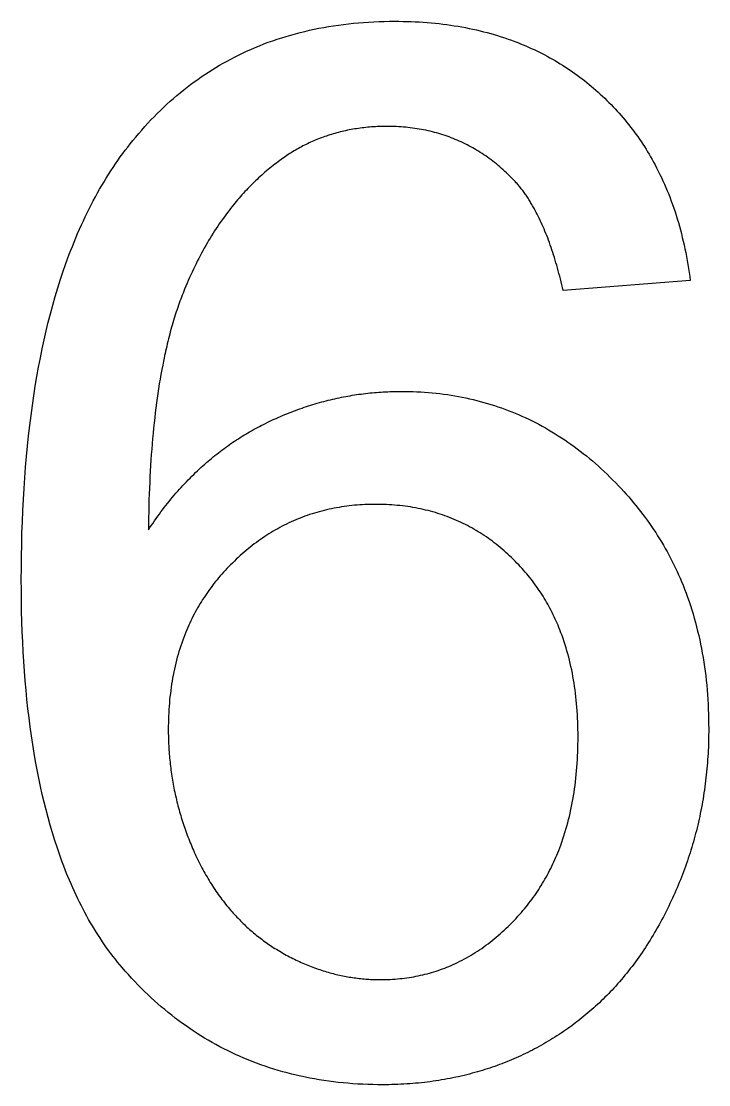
# Model space of a CAD drawing. Extents: x -115 to 95, y -60 to 60.
# Drawn here: x 10.097 to 12.078, y -1.551 to 1.512 of the extents above; entities that cross this region are included whole.
import ezdxf

# ---------------------------------------------------------------- set-up
doc = ezdxf.new("R2010")
doc.units = 0
doc.layers.add('ENGRAVE', color=5, linetype='Continuous')

msp = doc.modelspace()

# ---------------------------------------------------------------- linework, layer by layer
at = {"layer": 'ENGRAVE', "color": 5}
for points in [[(10.4185, 1.1685), (10.4271, 1.1787), (10.4357, 1.1888), (10.4443, 1.1989), (10.4531, 1.2087), (10.4619, 1.2185), (10.4708, 1.228), (10.4799, 1.2373), (10.489, 1.2465), (10.4983, 1.2555), (10.5076, 1.2644), (10.517, 1.2732), (10.5264, 1.2818), (10.536, 1.2902), (10.5457, 1.2984), (10.5554, 1.3065), (10.5652, 1.3145), (10.5752, 1.3223), (10.5852, 1.3299), (10.5953, 1.3374), (10.6055, 1.3447), (10.6158, 1.3519), (10.6261, 1.3589), (10.6366, 1.3658), (10.6471, 1.3725), (10.6578, 1.379), (10.6686, 1.3854), (10.6794, 1.3916), (10.6902, 1.3977), (10.7011, 1.4035), (10.712, 1.4092), (10.7232, 1.4148), (10.7347, 1.4204), (10.7466, 1.4259), (10.7588, 1.4314), (10.7713, 1.4368), (10.7839, 1.4419), (10.7965, 1.4469), (10.8091, 1.4517), (10.8219, 1.4562), (10.8347, 1.4606), (10.8476, 1.4648), (10.8607, 1.4688), (10.8738, 1.4727), (10.8871, 1.4764), (10.9005, 1.4799), (10.9139, 1.4832), (10.9275, 1.4863), (10.9412, 1.4893), (10.9549, 1.4921), (10.9688, 1.4947), (10.9828, 1.4971), (10.9968, 1.4994), (11.011, 1.5014), (11.0253, 1.5033), (11.0397, 1.505), (11.0541, 1.5065), (11.0687, 1.5079), (11.0834, 1.5091), (11.0982, 1.5101), (11.1131, 1.5108), (11.1281, 1.5114), (11.1432, 1.5118), (11.1584, 1.5121), (11.1736, 1.5123)], [(11.1736, 1.5123), (11.1855, 1.5121), (11.1973, 1.512), (11.2092, 1.5117), (11.2209, 1.5114), (11.2326, 1.5109), (11.2441, 1.5103), (11.2556, 1.5095), (11.267, 1.5086), (11.2784, 1.5077), (11.2897, 1.5066), (11.3009, 1.5054), (11.312, 1.5041), (11.323, 1.5027), (11.334, 1.5012), (11.3449, 1.4995), (11.3558, 1.4977), (11.3665, 1.4959), (11.3772, 1.4939), (11.3878, 1.4918), (11.3983, 1.4896), (11.4088, 1.4872), (11.4192, 1.4848), (11.4295, 1.4822), (11.4398, 1.4796), (11.4499, 1.4768), (11.4599, 1.4739), (11.4699, 1.4709), (11.48, 1.4678), (11.4901, 1.4644), (11.5001, 1.461), (11.5098, 1.4575), (11.519, 1.4541), (11.5276, 1.4509), (11.5357, 1.4476), (11.5435, 1.4444), (11.5512, 1.4412), (11.559, 1.4378), (11.5669, 1.4342), (11.5747, 1.4306), (11.5825, 1.4269), (11.5903, 1.4231), (11.5979, 1.4192), (11.6055, 1.4153), (11.613, 1.4113), (11.6205, 1.4072), (11.6279, 1.403), (11.6353, 1.3988), (11.6427, 1.3944), (11.6499, 1.39), (11.6572, 1.3855), (11.6643, 1.3809), (11.6715, 1.3762), (11.6785, 1.3715), (11.6855, 1.3666), (11.6925, 1.3617), (11.6994, 1.3567), (11.7063, 1.3516), (11.7131, 1.3465), (11.7198, 1.3412), (11.7265, 1.3359), (11.7331, 1.3305), (11.7397, 1.3249), (11.7462, 1.3194), (11.7527, 1.3138)], [(11.7527, 1.3138), (11.7592, 1.308), (11.7656, 1.3022), (11.772, 1.2963), (11.7783, 1.2904), (11.7845, 1.2844), (11.7906, 1.2784), (11.7967, 1.2722), (11.8027, 1.266), (11.8086, 1.2598), (11.8144, 1.2535), (11.8201, 1.2471), (11.8258, 1.2406), (11.8314, 1.2341), (11.8369, 1.2276), (11.8424, 1.2209), (11.8478, 1.2142), (11.8531, 1.2075), (11.8583, 1.2007), (11.8634, 1.1938), (11.8685, 1.1868), (11.8735, 1.1799), (11.8784, 1.1728), (11.8832, 1.1657), (11.888, 1.1584), (11.8927, 1.1511), (11.8974, 1.1438), (11.9019, 1.1364), (11.9063, 1.129), (11.9106, 1.1218), (11.9148, 1.1144), (11.9191, 1.1067), (11.9234, 1.0986), (11.928, 1.0899), (11.9326, 1.0808), (11.9373, 1.0713), (11.9419, 1.0618), (11.9463, 1.0522), (11.9506, 1.0427), (11.9547, 1.0332), (11.9587, 1.0236), (11.9627, 1.0138), (11.9665, 1.004), (11.9702, 0.994), (11.9739, 0.984), (11.9774, 0.9738), (11.9809, 0.9636), (11.9842, 0.9534), (11.9874, 0.943), (11.9905, 0.9325), (11.9935, 0.922), (11.9964, 0.9114), (11.9993, 0.9006), (12.002, 0.8898), (12.0046, 0.8789), (12.0071, 0.868), (12.0095, 0.8569), (12.0118, 0.8458), (12.014, 0.8346), (12.016, 0.8232), (12.018, 0.8118), (12.0198, 0.8003), (12.0216, 0.7887), (12.0233, 0.777), (12.0249, 0.7653)], [(11.1511, 1.2094), (11.1454, 1.2094), (11.1398, 1.2093), (11.1342, 1.2092), (11.1286, 1.209), (11.123, 1.2088), (11.1175, 1.2085), (11.1119, 1.2082), (11.1064, 1.2078), (11.101, 1.2073), (11.0955, 1.2069), (11.0901, 1.2063), (11.0846, 1.2057), (11.0793, 1.2051), (11.0739, 1.2044), (11.0685, 1.2037), (11.0632, 1.2029), (11.0579, 1.202), (11.0526, 1.2012), (11.0474, 1.2002), (11.0421, 1.1992), (11.0369, 1.1982), (11.0317, 1.1971), (11.0266, 1.1959), (11.0214, 1.1947), (11.0163, 1.1935), (11.0112, 1.1922), (11.0061, 1.1908), (11.001, 1.1894), (10.996, 1.188), (10.9909, 1.1864), (10.9859, 1.1849), (10.981, 1.1833), (10.9763, 1.1817), (10.9717, 1.1801), (10.9671, 1.1785), (10.9626, 1.1768), (10.958, 1.1751), (10.9535, 1.1733), (10.9489, 1.1715), (10.9444, 1.1696), (10.9399, 1.1677), (10.9354, 1.1657), (10.931, 1.1637), (10.9266, 1.1617), (10.9222, 1.1596), (10.9178, 1.1574), (10.9134, 1.1552), (10.909, 1.153), (10.9047, 1.1507), (10.9004, 1.1484), (10.8961, 1.146), (10.8918, 1.1436), (10.8876, 1.1412), (10.8833, 1.1387), (10.8791, 1.1361), (10.8749, 1.1335), (10.8708, 1.1309), (10.8666, 1.1282), (10.8625, 1.1255), (10.8584, 1.1227), (10.8543, 1.1199), (10.8502, 1.117), (10.8461, 1.1141), (10.8421, 1.1112)], [(11.5194, 1.0518), (11.5148, 1.0567), (11.5101, 1.0614), (11.5053, 1.0662), (11.5006, 1.0708), (11.4958, 1.0754), (11.4909, 1.0799), (11.4861, 1.0843), (11.4812, 1.0886), (11.4762, 1.0929), (11.4713, 1.0971), (11.4663, 1.1012), (11.4612, 1.1052), (11.4562, 1.1091), (11.4511, 1.113), (11.4459, 1.1168), (11.4407, 1.1205), (11.4355, 1.1242), (11.4303, 1.1277), (11.425, 1.1312), (11.4197, 1.1347), (11.4144, 1.138), (11.409, 1.1413), (11.4036, 1.1444), (11.3982, 1.1476), (11.3927, 1.1506), (11.3872, 1.1535), (11.3816, 1.1564), (11.3761, 1.1592), (11.3705, 1.162), (11.3648, 1.1646), (11.3592, 1.1672), (11.3534, 1.1697), (11.3477, 1.1721), (11.3418, 1.1745), (11.336, 1.1768), (11.3301, 1.179), (11.3241, 1.1811), (11.3182, 1.1832), (11.3122, 1.1852), (11.3061, 1.1871), (11.3001, 1.1889), (11.294, 1.1906), (11.2878, 1.1923), (11.2817, 1.1939), (11.2755, 1.1954), (11.2692, 1.1968), (11.263, 1.1982), (11.2566, 1.1995), (11.2503, 1.2007), (11.2439, 1.2018), (11.2375, 1.2029), (11.2311, 1.2038), (11.2246, 1.2047), (11.2181, 1.2055), (11.2115, 1.2063), (11.205, 1.2069), (11.1984, 1.2075), (11.1917, 1.208), (11.185, 1.2085), (11.1783, 1.2088), (11.1715, 1.209), (11.1647, 1.2092), (11.1579, 1.2093), (11.1511, 1.2094)], [(10.0972, -0.0962), (10.0975, -0.0623), (10.0979, -0.0286), (10.0984, 0.0049), (10.0992, 0.038), (10.1003, 0.0707), (10.1016, 0.103), (10.1033, 0.1348), (10.1052, 0.1663), (10.1073, 0.1974), (10.1097, 0.2282), (10.1123, 0.2586), (10.1152, 0.2887), (10.1183, 0.3184), (10.1217, 0.3477), (10.1253, 0.3766), (10.1292, 0.4052), (10.1333, 0.4333), (10.1376, 0.4611), (10.1422, 0.4886), (10.1471, 0.5158), (10.1523, 0.5426), (10.1577, 0.569), (10.1633, 0.595), (10.1691, 0.6204), (10.1751, 0.6453), (10.1813, 0.6698), (10.1879, 0.6943), (10.1951, 0.7192), (10.2028, 0.7445), (10.2107, 0.7693), (10.2182, 0.7922), (10.225, 0.8121), (10.2307, 0.8281), (10.2355, 0.8412), (10.24, 0.8526), (10.2444, 0.8637), (10.2492, 0.8755), (10.2544, 0.888), (10.2597, 0.9007), (10.2652, 0.9133), (10.2707, 0.9256), (10.2761, 0.9376), (10.2817, 0.9493), (10.2873, 0.9609), (10.293, 0.9724), (10.2989, 0.9839), (10.3048, 0.9952), (10.3108, 1.0065), (10.3169, 1.0176), (10.3231, 1.0285), (10.3293, 1.0393), (10.3357, 1.05), (10.3421, 1.0606), (10.3486, 1.071), (10.3552, 1.0813), (10.3619, 1.0915), (10.3687, 1.1016), (10.3755, 1.1115), (10.3825, 1.1214), (10.3895, 1.131), (10.3967, 1.1405), (10.4039, 1.1499), (10.4112, 1.1592), (10.4185, 1.1685)], [(10.8421, 1.1112), (10.8372, 1.1076), (10.8324, 1.1039), (10.8276, 1.1003), (10.8228, 1.0966), (10.818, 1.0928), (10.8133, 1.089), (10.8086, 1.0851), (10.8039, 1.0812), (10.7993, 1.0772), (10.7946, 1.0732), (10.7901, 1.0692), (10.7855, 1.0651), (10.781, 1.0609), (10.7765, 1.0567), (10.772, 1.0525), (10.7676, 1.0482), (10.7632, 1.0439), (10.7588, 1.0395), (10.7544, 1.0351), (10.7501, 1.0306), (10.7458, 1.0261), (10.7416, 1.0216), (10.7373, 1.017), (10.7331, 1.0123), (10.7289, 1.0076), (10.7247, 1.0028), (10.7206, 0.998), (10.7166, 0.9932), (10.7127, 0.9886), (10.7088, 0.9838), (10.7048, 0.9788), (10.7005, 0.9734), (10.696, 0.9676), (10.6912, 0.9613), (10.6863, 0.9548), (10.6815, 0.9482), (10.6768, 0.9417), (10.6722, 0.9351), (10.6676, 0.9285), (10.6632, 0.9219), (10.6587, 0.9152), (10.6543, 0.9084), (10.6499, 0.9015), (10.6455, 0.8945), (10.6412, 0.8874), (10.637, 0.8803), (10.6328, 0.8732), (10.6286, 0.8659), (10.6245, 0.8586), (10.6204, 0.8513), (10.6164, 0.8438), (10.6124, 0.8363), (10.6084, 0.8287), (10.6045, 0.8211), (10.6007, 0.8134), (10.5969, 0.8056), (10.5931, 0.7977), (10.5893, 0.7898), (10.5856, 0.7818), (10.582, 0.7737), (10.5784, 0.7656), (10.5749, 0.7574), (10.5714, 0.7491), (10.5679, 0.7408)], [(11.6586, 0.7367), (11.6566, 0.7451), (11.6547, 0.7534), (11.6527, 0.7617), (11.6507, 0.7699), (11.6486, 0.778), (11.6465, 0.786), (11.6444, 0.7938), (11.6422, 0.8016), (11.6401, 0.8093), (11.6378, 0.8169), (11.6356, 0.8245), (11.6333, 0.8319), (11.631, 0.8393), (11.6287, 0.8465), (11.6263, 0.8537), (11.6239, 0.8607), (11.6214, 0.8677), (11.619, 0.8746), (11.6165, 0.8814), (11.614, 0.8881), (11.6114, 0.8948), (11.6088, 0.9013), (11.6062, 0.9078), (11.6035, 0.9141), (11.6009, 0.9202), (11.5982, 0.9263), (11.5955, 0.9324), (11.5926, 0.9385), (11.5896, 0.9448), (11.5866, 0.9509), (11.5837, 0.9566), (11.5812, 0.9616), (11.5791, 0.9656), (11.5773, 0.9689), (11.5757, 0.9718), (11.5741, 0.9747), (11.5724, 0.9777), (11.5706, 0.9808), (11.5687, 0.9841), (11.5668, 0.9873), (11.5649, 0.9904), (11.5631, 0.9934), (11.5612, 0.9964), (11.5594, 0.9993), (11.5575, 1.0023), (11.5556, 1.0052), (11.5537, 1.008), (11.5517, 1.0109), (11.5498, 1.0137), (11.5479, 1.0165), (11.5459, 1.0192), (11.5439, 1.0219), (11.542, 1.0246), (11.54, 1.0272), (11.538, 1.0298), (11.5359, 1.0324), (11.5339, 1.0349), (11.5319, 1.0375), (11.5298, 1.0399), (11.5278, 1.0424), (11.5257, 1.0448), (11.5236, 1.0472), (11.5215, 1.0495), (11.5194, 1.0518)], [(10.5679, 0.7408), (10.5656, 0.7351), (10.5633, 0.7294), (10.5611, 0.7237), (10.5588, 0.7179), (10.5566, 0.712), (10.5544, 0.7061), (10.5523, 0.7001), (10.5502, 0.6941), (10.5481, 0.688), (10.546, 0.6819), (10.544, 0.6757), (10.542, 0.6694), (10.54, 0.6631), (10.538, 0.6568), (10.5361, 0.6504), (10.5341, 0.6439), (10.5322, 0.6373), (10.5304, 0.6307), (10.5285, 0.6241), (10.5267, 0.6175), (10.525, 0.6108), (10.5232, 0.604), (10.5215, 0.5972), (10.5197, 0.5901), (10.518, 0.5829), (10.5163, 0.5757), (10.5147, 0.5686), (10.5131, 0.562), (10.5117, 0.5557), (10.5103, 0.5492), (10.5088, 0.5419), (10.507, 0.5329), (10.5048, 0.5218), (10.5024, 0.509), (10.4998, 0.4952), (10.4973, 0.4812), (10.495, 0.4674), (10.4929, 0.4539), (10.4909, 0.4404), (10.4889, 0.4269), (10.487, 0.413), (10.4852, 0.3989), (10.4834, 0.3845), (10.4817, 0.37), (10.4801, 0.3553), (10.4785, 0.3406), (10.4771, 0.3256), (10.4757, 0.3105), (10.4743, 0.2953), (10.4731, 0.2799), (10.4719, 0.2643), (10.4708, 0.2485), (10.4698, 0.2326), (10.4689, 0.2166), (10.468, 0.2003), (10.4672, 0.184), (10.4665, 0.1674), (10.4658, 0.1507), (10.4652, 0.1339), (10.4648, 0.1168), (10.4644, 0.0995), (10.464, 0.0821), (10.4638, 0.0646), (10.4635, 0.0471)], [(12.0249, 0.7653), (11.6586, 0.7367)], [(10.7889, 0.3479), (10.795, 0.3509), (10.8011, 0.354), (10.8072, 0.357), (10.8133, 0.3599), (10.8194, 0.3628), (10.8256, 0.3657), (10.8317, 0.3684), (10.8379, 0.3712), (10.844, 0.3739), (10.8502, 0.3765), (10.8564, 0.3791), (10.8626, 0.3816), (10.8688, 0.3841), (10.875, 0.3866), (10.8812, 0.389), (10.8874, 0.3913), (10.8937, 0.3936), (10.8999, 0.3959), (10.9062, 0.398), (10.9124, 0.4002), (10.9187, 0.4023), (10.925, 0.4043), (10.9313, 0.4064), (10.9376, 0.4083), (10.9439, 0.4102), (10.9502, 0.4121), (10.9565, 0.4139), (10.9629, 0.4156), (10.9692, 0.4173), (10.9756, 0.419), (10.982, 0.4206), (10.9883, 0.4222), (10.9946, 0.4236), (11.0008, 0.4251), (11.0071, 0.4264), (11.0133, 0.4278), (11.0195, 0.4291), (11.0258, 0.4303), (11.0321, 0.4315), (11.0384, 0.4326), (11.0447, 0.4337), (11.051, 0.4348), (11.0573, 0.4358), (11.0636, 0.4368), (11.07, 0.4377), (11.0763, 0.4385), (11.0827, 0.4393), (11.089, 0.4401), (11.0954, 0.4408), (11.1018, 0.4415), (11.1082, 0.4422), (11.1146, 0.4427), (11.121, 0.4433), (11.1274, 0.4438), (11.1338, 0.4442), (11.1402, 0.4446), (11.1467, 0.445), (11.1531, 0.4453), (11.1596, 0.4455), (11.1661, 0.4457), (11.1725, 0.4459), (11.179, 0.446), (11.1855, 0.4461), (11.192, 0.4461)], [(11.192, 0.4461), (11.2034, 0.446), (11.2147, 0.4458), (11.226, 0.4455), (11.2372, 0.4451), (11.2484, 0.4445), (11.2595, 0.4438), (11.2706, 0.4429), (11.2816, 0.4419), (11.2926, 0.4408), (11.3035, 0.4396), (11.3143, 0.4382), (11.3251, 0.4367), (11.3359, 0.4351), (11.3466, 0.4333), (11.3572, 0.4314), (11.3678, 0.4294), (11.3783, 0.4272), (11.3888, 0.425), (11.3992, 0.4225), (11.4096, 0.42), (11.4199, 0.4173), (11.4302, 0.4145), (11.4404, 0.4116), (11.4506, 0.4085), (11.4607, 0.4053), (11.4708, 0.402), (11.4808, 0.3985), (11.4907, 0.3949), (11.5006, 0.3912), (11.5104, 0.3874), (11.5202, 0.3834), (11.53, 0.3793), (11.5398, 0.375), (11.5496, 0.3705), (11.5594, 0.3659), (11.5691, 0.3612), (11.5787, 0.3563), (11.5883, 0.3513), (11.5978, 0.3462), (11.6073, 0.3409), (11.6167, 0.3355), (11.6261, 0.33), (11.6354, 0.3243), (11.6447, 0.3185), (11.6539, 0.3126), (11.663, 0.3065), (11.6721, 0.3003), (11.6811, 0.2939), (11.6901, 0.2874), (11.699, 0.2808), (11.7079, 0.2741), (11.7167, 0.2672), (11.7255, 0.2601), (11.7342, 0.253), (11.7428, 0.2457), (11.7514, 0.2383), (11.76, 0.2307), (11.7685, 0.223), (11.7769, 0.2152), (11.7853, 0.2072), (11.7936, 0.199), (11.8018, 0.1907), (11.81, 0.1824), (11.8182, 0.1739)], [(10.4635, 0.0471), (10.4679, 0.0537), (10.4724, 0.0603), (10.4769, 0.0669), (10.4813, 0.0734), (10.4859, 0.0798), (10.4905, 0.0862), (10.4951, 0.0925), (10.4997, 0.0988), (10.5044, 0.105), (10.5091, 0.1112), (10.5138, 0.1173), (10.5186, 0.1233), (10.5234, 0.1293), (10.5282, 0.1352), (10.5331, 0.1411), (10.538, 0.1469), (10.5429, 0.1526), (10.5479, 0.1583), (10.5529, 0.164), (10.5579, 0.1696), (10.563, 0.1751), (10.5681, 0.1806), (10.5732, 0.186), (10.5783, 0.1913), (10.5835, 0.1966), (10.5887, 0.2018), (10.594, 0.207), (10.5993, 0.2122), (10.6047, 0.2174), (10.6102, 0.2224), (10.6155, 0.2274), (10.6208, 0.2321), (10.6258, 0.2366), (10.6307, 0.2409), (10.6355, 0.245), (10.6403, 0.2491), (10.6452, 0.2532), (10.6502, 0.2573), (10.6553, 0.2614), (10.6603, 0.2654), (10.6654, 0.2694), (10.6705, 0.2733), (10.6756, 0.2772), (10.6807, 0.281), (10.6859, 0.2847), (10.6911, 0.2885), (10.6963, 0.2922), (10.7015, 0.2958), (10.7068, 0.2994), (10.7121, 0.3029), (10.7174, 0.3065), (10.7227, 0.3099), (10.7281, 0.3133), (10.7335, 0.3167), (10.7389, 0.32), (10.7444, 0.3233), (10.7499, 0.3265), (10.7553, 0.3297), (10.7609, 0.3329), (10.7664, 0.336), (10.772, 0.339), (10.7776, 0.342), (10.7832, 0.3449), (10.7889, 0.3479)], [(11.8182, 0.1739), (11.8256, 0.166), (11.833, 0.158), (11.8404, 0.15), (11.8476, 0.1419), (11.8547, 0.1338), (11.8617, 0.1255), (11.8685, 0.1172), (11.8752, 0.1089), (11.8819, 0.1004), (11.8884, 0.0919), (11.8948, 0.0833), (11.9011, 0.0747), (11.9073, 0.066), (11.9134, 0.0572), (11.9193, 0.0484), (11.9252, 0.0394), (11.9309, 0.0304), (11.9366, 0.0214), (11.9421, 0.0123), (11.9475, 0.0031), (11.9528, -0.0061), (11.958, -0.0154), (11.9631, -0.0248), (11.9681, -0.0343), (11.973, -0.0439), (11.9778, -0.0536), (11.9824, -0.0632), (11.9869, -0.0728), (11.9912, -0.0824), (11.9955, -0.092), (11.9997, -0.1019), (12.004, -0.1124), (12.0083, -0.1235), (12.0127, -0.1351), (12.0171, -0.1471), (12.0213, -0.1591), (12.0254, -0.1711), (12.0292, -0.1831), (12.0329, -0.1951), (12.0364, -0.2072), (12.0398, -0.2195), (12.043, -0.2318), (12.0462, -0.2443), (12.0491, -0.2568), (12.052, -0.2694), (12.0546, -0.2821), (12.0572, -0.2949), (12.0596, -0.3078), (12.0618, -0.3207), (12.0639, -0.3338), (12.0659, -0.3469), (12.0677, -0.3602), (12.0693, -0.3735), (12.0709, -0.3869), (12.0722, -0.4004), (12.0735, -0.414), (12.0746, -0.4277), (12.0755, -0.4414), (12.0763, -0.4553), (12.0769, -0.4692), (12.0774, -0.4833), (12.0777, -0.4975), (12.0779, -0.5117), (12.0781, -0.5259)], [(11.1183, 0.1207), (11.1106, 0.1206), (11.1029, 0.1205), (11.0952, 0.1203), (11.0875, 0.12), (11.0798, 0.1197), (11.0723, 0.1192), (11.0647, 0.1186), (11.0572, 0.1179), (11.0497, 0.1172), (11.0423, 0.1163), (11.0349, 0.1154), (11.0275, 0.1144), (11.0202, 0.1133), (11.0129, 0.1121), (11.0056, 0.1109), (10.9984, 0.1095), (10.9912, 0.1081), (10.9841, 0.1065), (10.977, 0.1049), (10.9699, 0.1032), (10.9629, 0.1014), (10.9559, 0.0995), (10.9489, 0.0975), (10.942, 0.0955), (10.9351, 0.0933), (10.9282, 0.0911), (10.9214, 0.0888), (10.9147, 0.0864), (10.9079, 0.0839), (10.9012, 0.0813), (10.8946, 0.0786), (10.8879, 0.0758), (10.8813, 0.073), (10.8747, 0.07), (10.8682, 0.067), (10.8617, 0.0639), (10.8552, 0.0607), (10.8488, 0.0574), (10.8424, 0.054), (10.8361, 0.0505), (10.8298, 0.0469), (10.8235, 0.0433), (10.8172, 0.0396), (10.811, 0.0357), (10.8049, 0.0318), (10.7987, 0.0278), (10.7926, 0.0237), (10.7866, 0.0195), (10.7806, 0.0153), (10.7746, 0.0109), (10.7686, 0.0065), (10.7627, 0.0019), (10.7569, -0.0027), (10.751, -0.0074), (10.7452, -0.0122), (10.7395, -0.0171), (10.7338, -0.022), (10.7281, -0.0271), (10.7224, -0.0323), (10.7168, -0.0375), (10.7113, -0.0429), (10.7057, -0.0483), (10.7002, -0.0538), (10.6947, -0.0593)], [(11.5358, -0.0593), (11.5307, -0.0539), (11.5255, -0.0485), (11.5203, -0.0431), (11.5151, -0.0378), (11.5098, -0.0327), (11.5044, -0.0276), (11.4991, -0.0226), (11.4936, -0.0177), (11.4882, -0.0129), (11.4827, -0.0081), (11.4772, -0.0035), (11.4716, 0.0011), (11.466, 0.0056), (11.4603, 0.01), (11.4546, 0.0143), (11.4489, 0.0185), (11.4431, 0.0226), (11.4373, 0.0267), (11.4314, 0.0307), (11.4255, 0.0345), (11.4196, 0.0383), (11.4136, 0.042), (11.4076, 0.0457), (11.4015, 0.0492), (11.3954, 0.0527), (11.3892, 0.056), (11.383, 0.0593), (11.3768, 0.0625), (11.3706, 0.0656), (11.3643, 0.0686), (11.3579, 0.0716), (11.3515, 0.0744), (11.3449, 0.0773), (11.3383, 0.08), (11.3315, 0.0827), (11.3248, 0.0853), (11.318, 0.0878), (11.3111, 0.0902), (11.3043, 0.0925), (11.2973, 0.0947), (11.2904, 0.0968), (11.2834, 0.0989), (11.2763, 0.1008), (11.2692, 0.1027), (11.2621, 0.1044), (11.2549, 0.1061), (11.2477, 0.1077), (11.2404, 0.1092), (11.2331, 0.1106), (11.2258, 0.1119), (11.2184, 0.1131), (11.211, 0.1142), (11.2035, 0.1153), (11.1959, 0.1162), (11.1884, 0.1171), (11.1808, 0.1178), (11.1731, 0.1185), (11.1654, 0.1191), (11.1577, 0.1196), (11.1499, 0.12), (11.1421, 0.1203), (11.1342, 0.1205), (11.1263, 0.1206), (11.1183, 0.1207)], [(10.6947, -0.0593), (10.6898, -0.0645), (10.6849, -0.0697), (10.6801, -0.075), (10.6753, -0.0803), (10.6706, -0.0856), (10.6659, -0.091), (10.6614, -0.0964), (10.6569, -0.1019), (10.6525, -0.1074), (10.6482, -0.113), (10.644, -0.1186), (10.6398, -0.1243), (10.6357, -0.13), (10.6316, -0.1358), (10.6276, -0.1416), (10.6238, -0.1475), (10.6199, -0.1534), (10.6162, -0.1593), (10.6125, -0.1653), (10.6089, -0.1714), (10.6054, -0.1775), (10.6019, -0.1836), (10.5985, -0.1898), (10.5952, -0.196), (10.5919, -0.2024), (10.5887, -0.2087), (10.5856, -0.2151), (10.5827, -0.2214), (10.5798, -0.2277), (10.577, -0.2341), (10.5741, -0.2406), (10.5713, -0.2476), (10.5683, -0.255), (10.5653, -0.2628), (10.5623, -0.2709), (10.5594, -0.2791), (10.5567, -0.2872), (10.5541, -0.2953), (10.5516, -0.3034), (10.5492, -0.3116), (10.5469, -0.3198), (10.5447, -0.3282), (10.5425, -0.3366), (10.5405, -0.3451), (10.5386, -0.3536), (10.5368, -0.3622), (10.535, -0.3709), (10.5334, -0.3796), (10.5319, -0.3884), (10.5305, -0.3973), (10.5291, -0.4062), (10.5279, -0.4152), (10.5268, -0.4242), (10.5257, -0.4333), (10.5248, -0.4425), (10.524, -0.4517), (10.5232, -0.461), (10.5226, -0.4704), (10.522, -0.4798), (10.5216, -0.4893), (10.5213, -0.4989), (10.5211, -0.5086), (10.5209, -0.5183), (10.5208, -0.528)], [(11.7016, -0.5484), (11.7014, -0.5376), (11.7013, -0.5268), (11.7011, -0.5161), (11.7008, -0.5054), (11.7003, -0.4949), (11.6998, -0.4844), (11.6991, -0.4741), (11.6983, -0.4638), (11.6974, -0.4536), (11.6965, -0.4434), (11.6954, -0.4334), (11.6942, -0.4234), (11.693, -0.4135), (11.6916, -0.4037), (11.6901, -0.394), (11.6885, -0.3844), (11.6868, -0.3748), (11.6851, -0.3653), (11.6832, -0.3559), (11.6812, -0.3466), (11.6791, -0.3374), (11.6769, -0.3282), (11.6746, -0.3191), (11.6722, -0.3102), (11.6697, -0.3013), (11.6672, -0.2926), (11.6645, -0.2838), (11.6616, -0.275), (11.6586, -0.2662), (11.6555, -0.2574), (11.6524, -0.249), (11.6494, -0.2412), (11.6466, -0.2342), (11.6439, -0.2278), (11.6413, -0.2217), (11.6387, -0.2157), (11.6359, -0.2096), (11.633, -0.2034), (11.63, -0.1971), (11.627, -0.1909), (11.6239, -0.1848), (11.6207, -0.1788), (11.6175, -0.1729), (11.6143, -0.167), (11.6109, -0.1612), (11.6075, -0.1554), (11.6041, -0.1496), (11.6006, -0.1439), (11.597, -0.1382), (11.5934, -0.1326), (11.5896, -0.1271), (11.5859, -0.1215), (11.582, -0.1161), (11.5782, -0.1107), (11.5742, -0.1053), (11.5702, -0.1), (11.5661, -0.0947), (11.562, -0.0895), (11.5578, -0.0844), (11.5535, -0.0793), (11.5491, -0.0742), (11.5447, -0.0692), (11.5403, -0.0643), (11.5358, -0.0593)], [(10.3878, -1.2135), (10.3813, -1.2056), (10.3747, -1.1977), (10.3683, -1.1897), (10.3619, -1.1816), (10.3556, -1.1734), (10.3494, -1.165), (10.3432, -1.1565), (10.3372, -1.1479), (10.3312, -1.1391), (10.3253, -1.1303), (10.3194, -1.1214), (10.3137, -1.1123), (10.308, -1.1031), (10.3024, -1.0939), (10.2969, -1.0845), (10.2914, -1.0749), (10.286, -1.0653), (10.2807, -1.0555), (10.2755, -1.0456), (10.2703, -1.0357), (10.2653, -1.0257), (10.2603, -1.0156), (10.2554, -1.0053), (10.2505, -0.9947), (10.2456, -0.9837), (10.2407, -0.9727), (10.2361, -0.962), (10.2318, -0.9518), (10.2278, -0.9423), (10.2239, -0.9325), (10.2195, -0.9212), (10.2144, -0.9072), (10.2082, -0.8897), (10.2012, -0.8694), (10.194, -0.8475), (10.1869, -0.8251), (10.1803, -0.803), (10.1743, -0.7813), (10.1686, -0.7596), (10.1631, -0.7375), (10.1578, -0.7149), (10.1527, -0.6918), (10.1477, -0.6683), (10.143, -0.6444), (10.1385, -0.6202), (10.1343, -0.5958), (10.1303, -0.571), (10.1265, -0.5458), (10.123, -0.5203), (10.1196, -0.4945), (10.1165, -0.4682), (10.1137, -0.4417), (10.1111, -0.4148), (10.1087, -0.3875), (10.1065, -0.3599), (10.1045, -0.332), (10.1028, -0.3038), (10.1013, -0.2752), (10.1, -0.2462), (10.099, -0.2169), (10.0983, -0.1871), (10.0978, -0.157), (10.0975, -0.1266), (10.0972, -0.0962)], [(10.5208, -0.528), (10.5209, -0.5339), (10.5209, -0.5398), (10.521, -0.5457), (10.5211, -0.5516), (10.5213, -0.5575), (10.5215, -0.5634), (10.5217, -0.5693), (10.522, -0.5752), (10.5224, -0.581), (10.5227, -0.5869), (10.5231, -0.5927), (10.5236, -0.5986), (10.5241, -0.6044), (10.5246, -0.6102), (10.5252, -0.616), (10.5258, -0.6218), (10.5264, -0.6276), (10.5271, -0.6334), (10.5278, -0.6392), (10.5286, -0.645), (10.5293, -0.6508), (10.5302, -0.6565), (10.5311, -0.6623), (10.532, -0.668), (10.5329, -0.6738), (10.5339, -0.6795), (10.5349, -0.6852), (10.536, -0.6909), (10.5371, -0.6966), (10.5382, -0.7023), (10.5394, -0.708), (10.5406, -0.7137), (10.5419, -0.7194), (10.5432, -0.7251), (10.5446, -0.7308), (10.5459, -0.7364), (10.5474, -0.7421), (10.5488, -0.7478), (10.5503, -0.7534), (10.5519, -0.7591), (10.5535, -0.7647), (10.5551, -0.7704), (10.5567, -0.776), (10.5584, -0.7816), (10.5602, -0.7872), (10.5619, -0.7928), (10.5638, -0.7984), (10.5656, -0.804), (10.5675, -0.8096), (10.5694, -0.8151), (10.5714, -0.8207), (10.5734, -0.8262), (10.5755, -0.8318), (10.5776, -0.8373), (10.5797, -0.8428), (10.5819, -0.8484), (10.5841, -0.8539), (10.5863, -0.8594), (10.5886, -0.8649), (10.5909, -0.8704), (10.5933, -0.8758), (10.5957, -0.8813), (10.5982, -0.8868), (10.6006, -0.8922)], [(11.5338, -1.06), (11.5383, -1.0548), (11.5428, -1.0496), (11.5472, -1.0443), (11.5516, -1.039), (11.556, -1.0336), (11.5602, -1.0282), (11.5644, -1.0227), (11.5685, -1.0172), (11.5726, -1.0116), (11.5766, -1.0059), (11.5805, -1.0002), (11.5844, -0.9945), (11.5882, -0.9887), (11.5919, -0.9829), (11.5956, -0.977), (11.5992, -0.971), (11.6028, -0.965), (11.6063, -0.959), (11.6097, -0.9529), (11.6131, -0.9468), (11.6164, -0.9406), (11.6196, -0.9344), (11.6228, -0.9281), (11.6259, -0.9217), (11.629, -0.9152), (11.632, -0.9087), (11.635, -0.9022), (11.6378, -0.8958), (11.6405, -0.8895), (11.6431, -0.8832), (11.6458, -0.8764), (11.6486, -0.8691), (11.6516, -0.8609), (11.6548, -0.8521), (11.6579, -0.843), (11.661, -0.8337), (11.6639, -0.8245), (11.6667, -0.8153), (11.6693, -0.8061), (11.6718, -0.7969), (11.6742, -0.7876), (11.6765, -0.7781), (11.6788, -0.7685), (11.6809, -0.7588), (11.6829, -0.7491), (11.6848, -0.7393), (11.6866, -0.7294), (11.6883, -0.7194), (11.6899, -0.7094), (11.6914, -0.6992), (11.6928, -0.689), (11.6941, -0.6787), (11.6953, -0.6683), (11.6964, -0.6578), (11.6974, -0.6472), (11.6983, -0.6366), (11.699, -0.6259), (11.6997, -0.6151), (11.7003, -0.6042), (11.7007, -0.5932), (11.7011, -0.5821), (11.7013, -0.5709), (11.7014, -0.5597), (11.7016, -0.5484)], [(12.0781, -0.5259), (12.078, -0.5349), (12.0779, -0.5438), (12.0778, -0.5528), (12.0776, -0.5617), (12.0773, -0.5706), (12.077, -0.5794), (12.0766, -0.5883), (12.0761, -0.5971), (12.0756, -0.6059), (12.075, -0.6147), (12.0743, -0.6235), (12.0736, -0.6323), (12.0729, -0.641), (12.072, -0.6497), (12.0711, -0.6584), (12.0702, -0.6671), (12.0691, -0.6757), (12.0681, -0.6844), (12.0669, -0.693), (12.0657, -0.7016), (12.0644, -0.7101), (12.0631, -0.7187), (12.0617, -0.7272), (12.0602, -0.7358), (12.0587, -0.7442), (12.0571, -0.7527), (12.0555, -0.7612), (12.0538, -0.7696), (12.052, -0.7781), (12.0502, -0.7865), (12.0483, -0.7949), (12.0463, -0.8032), (12.0444, -0.8113), (12.0424, -0.8194), (12.0403, -0.8273), (12.0382, -0.8353), (12.036, -0.8432), (12.0338, -0.8512), (12.0315, -0.8592), (12.0291, -0.8671), (12.0267, -0.875), (12.0243, -0.8829), (12.0217, -0.8908), (12.0191, -0.8986), (12.0165, -0.9065), (12.0138, -0.9143), (12.011, -0.9221), (12.0082, -0.9299), (12.0054, -0.9376), (12.0024, -0.9454), (11.9994, -0.9531), (11.9964, -0.9608), (11.9933, -0.9685), (11.9901, -0.9762), (11.9869, -0.9838), (11.9836, -0.9914), (11.9803, -0.9991), (11.9769, -1.0067), (11.9735, -1.0142), (11.9699, -1.0218), (11.9663, -1.0293), (11.9627, -1.0368), (11.959, -1.0443), (11.9553, -1.0518)], [(10.6006, -0.8922), (10.6034, -0.8979), (10.6061, -0.9036), (10.6089, -0.9092), (10.6117, -0.9148), (10.6145, -0.9204), (10.6174, -0.9259), (10.6204, -0.9313), (10.6233, -0.9367), (10.6263, -0.9421), (10.6293, -0.9474), (10.6324, -0.9526), (10.6355, -0.9579), (10.6386, -0.963), (10.6418, -0.9682), (10.645, -0.9733), (10.6482, -0.9783), (10.6515, -0.9833), (10.6548, -0.9883), (10.6581, -0.9932), (10.6615, -0.9981), (10.6649, -1.0029), (10.6684, -1.0077), (10.6719, -1.0124), (10.6754, -1.0171), (10.6789, -1.0217), (10.6824, -1.0263), (10.6861, -1.0309), (10.6897, -1.0354), (10.6935, -1.04), (10.6973, -1.0445), (10.701, -1.0488), (10.7047, -1.053), (10.7082, -1.057), (10.7117, -1.0608), (10.7151, -1.0645), (10.7185, -1.0682), (10.722, -1.0718), (10.7256, -1.0755), (10.7292, -1.0791), (10.7328, -1.0828), (10.7364, -1.0863), (10.7401, -1.0898), (10.7438, -1.0933), (10.7475, -1.0968), (10.7513, -1.1002), (10.755, -1.1036), (10.7589, -1.1069), (10.7627, -1.1102), (10.7665, -1.1135), (10.7704, -1.1167), (10.7743, -1.1199), (10.7783, -1.1231), (10.7823, -1.1262), (10.7863, -1.1293), (10.7903, -1.1323), (10.7943, -1.1354), (10.7984, -1.1384), (10.8025, -1.1413), (10.8067, -1.1442), (10.8108, -1.1471), (10.815, -1.1499), (10.8193, -1.1527), (10.8235, -1.1555), (10.8278, -1.1583)], [(11.1327, -1.2483), (11.1396, -1.2482), (11.1466, -1.2481), (11.1535, -1.2479), (11.1605, -1.2476), (11.1673, -1.2472), (11.1742, -1.2468), (11.181, -1.2462), (11.1878, -1.2456), (11.1945, -1.2449), (11.2013, -1.244), (11.208, -1.2432), (11.2146, -1.2422), (11.2213, -1.2411), (11.2279, -1.24), (11.2344, -1.2387), (11.241, -1.2374), (11.2475, -1.236), (11.254, -1.2345), (11.2605, -1.233), (11.2669, -1.2313), (11.2733, -1.2296), (11.2797, -1.2278), (11.286, -1.2258), (11.2923, -1.2238), (11.2986, -1.2218), (11.3049, -1.2196), (11.3111, -1.2173), (11.3173, -1.215), (11.3234, -1.2126), (11.3294, -1.2102), (11.3355, -1.2076), (11.3418, -1.2048), (11.3481, -1.2019), (11.3546, -1.1988), (11.3612, -1.1956), (11.3677, -1.1923), (11.3741, -1.1889), (11.3805, -1.1854), (11.3868, -1.1818), (11.3931, -1.1781), (11.3993, -1.1744), (11.4055, -1.1705), (11.4117, -1.1665), (11.4179, -1.1624), (11.424, -1.1583), (11.4301, -1.154), (11.4362, -1.1496), (11.4422, -1.1451), (11.4482, -1.1406), (11.4541, -1.1359), (11.46, -1.1311), (11.4659, -1.1262), (11.4717, -1.1213), (11.4776, -1.1162), (11.4833, -1.111), (11.4891, -1.1058), (11.4948, -1.1004), (11.5005, -1.0949), (11.5061, -1.0894), (11.5117, -1.0837), (11.5173, -1.0779), (11.5228, -1.072), (11.5283, -1.066), (11.5338, -1.06)], [(11.9553, -1.0518), (11.9513, -1.0596), (11.9473, -1.0674), (11.9433, -1.0751), (11.9392, -1.0828), (11.9351, -1.0904), (11.9309, -1.0979), (11.9266, -1.1054), (11.9223, -1.1128), (11.918, -1.1201), (11.9136, -1.1274), (11.9092, -1.1346), (11.9047, -1.1418), (11.9002, -1.1489), (11.8956, -1.156), (11.8909, -1.163), (11.8863, -1.1699), (11.8815, -1.1768), (11.8768, -1.1836), (11.8719, -1.1903), (11.867, -1.197), (11.8621, -1.2036), (11.8571, -1.2102), (11.8521, -1.2167), (11.847, -1.2232), (11.8419, -1.2296), (11.8368, -1.2359), (11.8316, -1.2422), (11.8263, -1.2484), (11.8209, -1.2546), (11.8155, -1.2608), (11.8101, -1.2668), (11.8047, -1.2727), (11.7995, -1.2783), (11.7944, -1.2837), (11.7893, -1.289), (11.7842, -1.2942), (11.779, -1.2994), (11.7737, -1.3046), (11.7683, -1.3098), (11.763, -1.3149), (11.7575, -1.32), (11.7521, -1.325), (11.7466, -1.3299), (11.7411, -1.3348), (11.7355, -1.3397), (11.7299, -1.3445), (11.7242, -1.3492), (11.7185, -1.3539), (11.7128, -1.3586), (11.707, -1.3632), (11.7012, -1.3677), (11.6953, -1.3722), (11.6894, -1.3767), (11.6835, -1.3811), (11.6775, -1.3854), (11.6715, -1.3897), (11.6654, -1.394), (11.6593, -1.3981), (11.6531, -1.4023), (11.6469, -1.4064), (11.6407, -1.4104), (11.6344, -1.4144), (11.6281, -1.4183), (11.6218, -1.4222)], [(10.8278, -1.1583), (10.8325, -1.1611), (10.8372, -1.1639), (10.8419, -1.1668), (10.8466, -1.1695), (10.8513, -1.1722), (10.8561, -1.1749), (10.8608, -1.1775), (10.8656, -1.18), (10.8703, -1.1825), (10.8751, -1.185), (10.8799, -1.1874), (10.8847, -1.1898), (10.8894, -1.1921), (10.8942, -1.1944), (10.899, -1.1966), (10.9039, -1.1988), (10.9087, -1.2009), (10.9135, -1.203), (10.9183, -1.2051), (10.9232, -1.2071), (10.928, -1.209), (10.9329, -1.2109), (10.9378, -1.2127), (10.9426, -1.2146), (10.9475, -1.2163), (10.9524, -1.218), (10.9572, -1.2197), (10.9622, -1.2213), (10.9671, -1.2229), (10.9721, -1.2244), (10.977, -1.2259), (10.9819, -1.2273), (10.9866, -1.2286), (10.9912, -1.2299), (10.9958, -1.2311), (11.0003, -1.2322), (11.005, -1.2333), (11.0096, -1.2344), (11.0143, -1.2355), (11.0189, -1.2365), (11.0236, -1.2375), (11.0283, -1.2384), (11.033, -1.2393), (11.0376, -1.2401), (11.0423, -1.2409), (11.047, -1.2417), (11.0517, -1.2424), (11.0564, -1.243), (11.0611, -1.2437), (11.0659, -1.2443), (11.0706, -1.2448), (11.0753, -1.2453), (11.0801, -1.2458), (11.0848, -1.2462), (11.0896, -1.2466), (11.0943, -1.247), (11.0991, -1.2473), (11.1039, -1.2476), (11.1087, -1.2478), (11.1135, -1.248), (11.1183, -1.2481), (11.1231, -1.2482), (11.1279, -1.2482), (11.1327, -1.2483)], [(11.1388, -1.5512), (11.1243, -1.551), (11.1098, -1.5507), (11.0954, -1.5503), (11.081, -1.5498), (11.0667, -1.5491), (11.0526, -1.5481), (11.0385, -1.547), (11.0245, -1.5457), (11.0107, -1.5443), (10.9968, -1.5426), (10.9831, -1.5408), (10.9695, -1.5389), (10.9559, -1.5368), (10.9424, -1.5345), (10.9291, -1.532), (10.9158, -1.5294), (10.9026, -1.5265), (10.8894, -1.5236), (10.8764, -1.5204), (10.8634, -1.5171), (10.8506, -1.5136), (10.8378, -1.5099), (10.8251, -1.5061), (10.8125, -1.5021), (10.8, -1.4979), (10.7875, -1.4936), (10.7752, -1.4891), (10.7629, -1.4844), (10.7506, -1.4795), (10.7385, -1.4744), (10.7265, -1.4692), (10.7146, -1.4639), (10.7031, -1.4585), (10.6917, -1.453), (10.6805, -1.4474), (10.6693, -1.4416), (10.6582, -1.4356), (10.6471, -1.4294), (10.6361, -1.4231), (10.6252, -1.4166), (10.6144, -1.41), (10.6037, -1.4032), (10.593, -1.3963), (10.5825, -1.3892), (10.572, -1.3819), (10.5615, -1.3745), (10.5512, -1.3669), (10.541, -1.3591), (10.5308, -1.3512), (10.5207, -1.3432), (10.5107, -1.3349), (10.5007, -1.3266), (10.4909, -1.318), (10.4811, -1.3093), (10.4714, -1.3004), (10.4618, -1.2914), (10.4523, -1.2823), (10.4428, -1.2729), (10.4334, -1.2634), (10.4242, -1.2537), (10.415, -1.2439), (10.4059, -1.2338), (10.3968, -1.2237), (10.3878, -1.2135)], [(11.6218, -1.4222), (11.6154, -1.426), (11.6089, -1.4298), (11.6025, -1.4335), (11.596, -1.4372), (11.5896, -1.4408), (11.583, -1.4444), (11.5765, -1.4479), (11.5699, -1.4513), (11.5633, -1.4547), (11.5567, -1.458), (11.55, -1.4612), (11.5434, -1.4644), (11.5367, -1.4676), (11.53, -1.4707), (11.5232, -1.4737), (11.5164, -1.4766), (11.5096, -1.4796), (11.5028, -1.4824), (11.4959, -1.4852), (11.4891, -1.4879), (11.4822, -1.4906), (11.4752, -1.4932), (11.4683, -1.4958), (11.4613, -1.4983), (11.4542, -1.5007), (11.4472, -1.5031), (11.4401, -1.5055), (11.4331, -1.5077), (11.4261, -1.5099), (11.419, -1.512), (11.4119, -1.5141), (11.4045, -1.5162), (11.3969, -1.5183), (11.389, -1.5204), (11.381, -1.5224), (11.373, -1.5244), (11.365, -1.5263), (11.357, -1.5281), (11.349, -1.5298), (11.341, -1.5315), (11.3329, -1.5331), (11.3248, -1.5346), (11.3167, -1.5361), (11.3085, -1.5375), (11.3003, -1.5388), (11.2921, -1.5401), (11.2838, -1.5413), (11.2755, -1.5424), (11.2672, -1.5435), (11.2589, -1.5445), (11.2505, -1.5454), (11.2421, -1.5462), (11.2336, -1.547), (11.2252, -1.5477), (11.2167, -1.5484), (11.2081, -1.549), (11.1996, -1.5495), (11.191, -1.5499), (11.1824, -1.5503), (11.1737, -1.5506), (11.165, -1.5508), (11.1563, -1.551), (11.1476, -1.5511), (11.1388, -1.5512)]]:
    msp.add_lwpolyline(points, dxfattribs=at)

doc.saveas('drawing.dxf')
